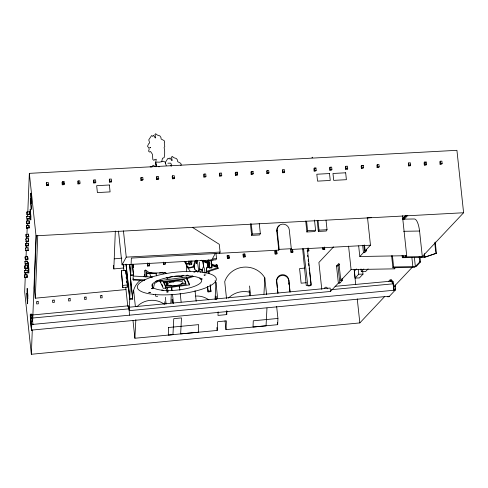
<?xml version="1.0" encoding="UTF-8"?>
<svg xmlns="http://www.w3.org/2000/svg" width="488" height="488" viewBox="0 0 488 488"><rect width="100%" height="100%" fill="white"/><g stroke="black" fill="none" stroke-linecap="round" stroke-linejoin="round"><path stroke-width="0.73" d="M199.452 262.141L199.409 271.011L197.475 271.066M196.579 260.135L196.481 263.648L196.005 260.866M24.418 274.848L24.644 277.599L27.175 277.361L27.194 276.891L26.95 274.61L24.418 274.848L24.644 277.599M24.577 270.84L24.595 270.37L27.127 270.126L27.352 272.877L24.821 273.121L24.595 270.37M24.772 265.887L24.998 268.638L27.523 268.4L27.541 267.93L27.304 265.643L24.772 265.887L24.998 268.638M24.931 261.873L24.949 261.403L27.474 261.165L27.7 263.916L25.175 264.161L24.949 261.403M25.126 256.926L25.352 259.677L27.877 259.433L27.895 258.963L27.651 256.682L25.126 256.926L25.352 259.677M25.461 248.429L25.48 247.959L28.005 247.721L28.231 250.472L25.705 250.716L25.48 247.959M25.626 243.841L25.644 243.372L28.176 243.134L28.402 245.885L25.87 246.123L25.626 243.841L26.895 243.719M25.803 239.364L25.821 238.894L28.353 238.65L28.579 241.401L26.047 241.645L25.821 238.894M25.998 234.411L26.224 237.162L28.755 236.924L28.774 236.454L28.53 234.167L25.998 234.411L26.224 237.162M26.352 225.45L26.578 228.201L29.109 227.957L29.127 227.487L28.884 225.206L26.352 225.45L26.578 228.201M26.535 221.009L26.761 223.76L29.286 223.522L29.304 223.053L29.06 220.771L26.535 221.009L26.761 223.76M26.694 216.977L26.712 216.507L29.237 216.269L29.463 219.02L26.938 219.258L26.712 216.507M26.889 212.03L27.114 214.781L29.64 214.537L29.658 214.067L29.414 211.786L26.889 212.03L27.114 214.781M24.821 273.121L24.839 272.652L27.371 272.408L27.352 272.877M25.175 264.161L25.193 263.691L27.718 263.447L27.7 263.916M25.705 250.716L25.724 250.246L28.249 250.002L28.231 250.472M25.87 246.123L25.644 243.372M26.047 241.645L26.065 241.176L28.597 240.932M26.938 219.258L26.956 218.789L29.481 218.551L29.463 219.02M25.242 277.41L24.668 291.836L31.342 354.27L359.833 322.916L384.617 296.6M25.327 275.128L25.419 272.853M25.51 270.572L25.596 268.296M25.687 266.015L25.779 263.74M25.87 261.458L25.955 259.183M26.047 256.901L26.285 250.826M26.407 247.788L26.498 245.507M26.553 243.988L26.675 240.95M26.767 238.675L26.828 237.156M26.944 234.118L27.212 227.28M27.273 225.761L27.365 223.486M27.456 221.204L27.541 218.929M27.633 216.648L27.725 214.372M27.81 212.091L29.341 173.356L456.927 150.322L463.6 212.75L421.559 257.383L402.35 257.707L402.112 255.474M26.95 274.61L27.175 277.361M27.108 270.596L27.127 270.126M27.304 265.643L27.523 268.4M27.474 261.165L27.456 261.635L25.559 261.812M27.651 256.682L27.877 259.433M27.987 248.191L28.005 247.721M28.176 243.134L28.402 245.885M28.335 239.12L28.353 238.65M28.511 234.636L28.53 234.167M28.884 225.206L29.109 227.957M29.06 220.771L29.286 223.522M29.219 216.739L29.237 216.269M29.414 211.786L29.64 214.537M32.72 329.998L31.525 330.431L31.769 324.191L32.958 324.075L32.025 315.907A12.871 0.506 84.5 0 0 31.47 314.425M31.342 354.27L32.281 330.394M32.635 321.488L36.014 235.789L29.341 173.356M36.301 235.716L34.227 288.274L35.288 298.205L126.008 289.549M32.946 324.392L32.958 324.075M35.288 298.205L37.753 235.741M123.684 267.997L113.832 268.925L115.333 230.989M121.353 270.773L122.823 287.676L127.27 287.249L127.362 284.974L125.794 270.346L121.353 270.773L122.823 287.676M125.794 270.346L125.861 274.091M128.923 307.233L129.29 310.661L330.492 291.452L330.126 288.03L128.923 307.233L129.534 315.175L395.213 290.134L395.06 288.731M129.29 310.661L131.363 258.067L278.788 250.118L279.203 249.356L277.172 230.33A6.155 5.807 28.3 0 1 282.589 224.12A6.155 5.807 28.3 0 1 289.262 229.677L291.293 248.703L290.885 249.472L370.465 245.183L367.555 217.929M125.971 264.191L129.729 299.4L132.657 299.126L132.687 298.345L130.528 278.117M129.466 264.386L130.668 275.622L133.529 275.348L132.431 264.167M167.103 285.815L167.006 282.448M210.291 284.882L210.895 291.653L208.083 291.922L207.632 286.651M211.06 259.689L211.835 267.875L209.639 268.083L208.87 259.897M277.928 318.45L253.278 320.799L253.034 327.027L277.684 324.673L277.928 318.45L276.635 306.342M186.465 271.743L186.703 265.856M188.752 263.776L189.332 264.862L191.754 264.215L191.894 260.69M133.401 267.43L133.194 264.435L133.401 267.43L132.291 267.534M133.48 293.203L133.633 290.232A20.502 19.679 2.9 0 1 140.148 280.411M266.966 308.019L266.058 325.832L225.981 329.62L226.426 320.878L217.654 321.708L217.203 330.449L180.658 333.902L181.481 317.926L173.771 318.652L172.953 334.646L134.889 338.245L135.841 319.683M147.663 266.082L147.455 263.087L147.663 266.082L149.334 265.923L149.188 263.496M149.127 262.928L149.334 265.923M165.176 262.562L165.261 264.417L163.59 264.575L163.443 262.147M170.855 302.969L171.276 294.801M171.508 290.348L171.654 287.377M172.014 302.224L172.166 299.248L172.569 302.981M179.328 287.389L179.401 285.901L179.871 290.311M215.074 299.516L215.946 282.448A19.41 18.629 2.9 0 0 215.013 280.74M215.72 299.51L215.903 296.015L216.3 299.742M218.16 311.777L217.977 315.413L226.749 314.589L226.932 310.947M227.207 255.602L227.414 258.597L229.079 258.439L229.116 257.731L228.872 255.444L227.207 255.602L227.414 258.597M228.872 255.444L229.079 258.439M243.134 254.102L243.341 257.097L245.006 256.938L245.043 256.224L244.799 253.943L243.134 254.102L243.341 257.097M244.799 253.943L245.006 256.938M263.959 294.154L264.795 277.831A22.015 21.13 2.9 0 0 243.414 267.174A22.015 21.13 2.9 0 0 224.718 281.619L226.524 298.522M274.988 251.088L275.195 254.083L276.867 253.925L276.903 253.211L276.659 250.93L274.988 251.088L275.195 254.083M276.659 250.93L276.867 253.925M277.282 287.853L276.678 281.088A6.094 5.85 2.9 0 1 282.113 274.695A6.094 5.85 2.9 0 1 288.798 279.941L290.086 291.995M289.97 291.976L288.798 279.941M290.915 249.581L291.123 252.577L292.794 252.418L292.83 251.704L292.587 249.423L290.915 249.581L291.123 252.577M292.587 249.423L292.794 252.418M307.135 251.149L308.806 250.991L308.599 247.995M324.587 247.062L324.733 249.49L323.062 249.649L322.977 247.794M190.235 261.001L190.302 263.679L188.85 263.142L186.428 263.788L185.94 261.653M144.564 280.606L133.328 280.045L132.962 279.288L133.248 276.062L152.72 277.044M133.328 280.045L133.444 278.752M158.978 166.933L159.076 166.329M195.182 269.925L193.98 266.875L194.242 265.411M206.247 272.847L206.601 268.693L208.065 264.459L207.333 263.258M144.082 276.897L144.625 274.171M155.702 166.786L156.038 165.225L156.569 165.078L155.855 164.2L155.623 162.211L156.3 159.271L154.824 159.424L153.927 160.375L152.823 159.539L152.451 154.324L150.603 151.536L149.584 152.067L148.504 151.085L149.09 149.828L149.011 148.126L147.504 146.254L148.675 143.728L149.663 142.941L148.755 139.849L151.567 135.591L152.665 136.341L153.415 135.274L155.294 138L155.684 137.561L155.056 135.823L155.434 135.188L154.867 134.621L155.635 133.73L157.343 135.06L159.875 135.896L160.924 137.409L161.144 139.031L164.2 140.66L164.7 142.106L164.261 142.801L164.761 146.528L164.096 147.522C164.938 150.725 164.828 154.409 164.139 157.618L162.474 158.313L161.68 161.821M200.739 272.457L201.343 269.651L199.787 269.022L202.142 269.894L203.038 272.444M166.194 285.663L167.219 282.143M194.962 261.001L193.254 266.607L188.405 267.9L184.275 261.324M194.938 269.315L193.98 266.875L195.895 260.568M189.606 261.08L188.85 263.142L188.362 261.007M312.436 157.728L312.643 157.203L311.911 157.752M202.142 269.894L203.551 266.265L202.99 260.988M190.741 261.233L190.155 262.324L190.881 262.593L191.754 264.215M46.671 182.597L46.275 183.335L46.519 185.617L48.166 185.531L48.562 184.793L48.318 182.506L46.671 182.597L46.915 184.879L46.519 185.617M62.403 181.749L62.007 182.488L62.25 184.769L63.898 184.684L64.294 183.946L64.05 181.664L62.403 181.749L62.647 184.031L62.25 184.769M64.05 181.664L63.653 182.402L63.898 184.684M78.135 180.902L77.738 181.64L77.982 183.921L79.629 183.836L80.026 183.098L79.782 180.816L78.135 180.902L78.379 183.183L77.982 183.921M93.928 179.962L93.531 180.706L93.775 182.988L95.422 182.896L95.819 182.158L95.575 179.877L93.928 179.962L94.172 182.25L93.775 182.988M109.66 179.114L109.263 179.859L109.507 182.14L111.154 182.048L111.551 181.31L111.307 179.029L109.66 179.114L109.904 181.402L109.507 182.14M141.124 177.425L140.727 178.163L140.971 180.444L142.618 180.353L143.014 179.614L142.77 177.333L141.124 177.425L141.368 179.706L140.971 180.444M156.855 176.577L156.459 177.315L156.703 179.596L158.35 179.505L158.746 178.767L158.502 176.485L156.855 176.577L157.099 178.858L156.703 179.596M215.983 253.351L216.55 258.652L215.922 259.811L122.079 264.868L126.246 257.133L123.44 230.836M172.575 175.765L172.179 176.504L172.423 178.791L174.07 178.7L174.466 177.961L174.222 175.68L172.575 175.765L172.819 178.047L172.423 178.791M204.082 174.057L203.679 174.802L203.923 177.083L205.57 176.991L205.973 176.253L205.729 173.972L204.082 174.057L204.326 176.345L203.923 177.083M219.874 173.124L219.478 173.862L219.722 176.144L221.369 176.058L221.766 175.314L221.521 173.033L219.874 173.124L220.119 175.405L219.722 176.144M235.606 172.276L235.204 173.014L235.448 175.296L237.101 175.21L237.497 174.466L237.253 172.185L235.606 172.276L235.85 174.558L235.448 175.296M236.857 172.923L237.253 172.185M251.338 171.428L250.936 172.166L251.18 174.448L252.827 174.362L253.229 173.618L252.985 171.337L251.338 171.428L251.582 173.71L251.18 174.448M252.583 172.075L252.985 171.337M215.257 253.546L212.384 258.872L216.55 258.652M219.423 253.321L220.094 252.076L219.258 244.293L192.278 227.286M267.07 170.58L266.668 171.319L266.912 173.6L268.559 173.514L268.961 172.776L268.717 170.489L267.07 170.58L267.314 172.862L266.912 173.6M282.796 169.732L282.399 170.471L282.644 172.752L284.291 172.667L284.693 171.929L284.449 169.641L282.796 169.732L283.04 172.014L282.644 172.752M259.256 223.4L260.354 233.642L259.653 234.941L251.655 235.369L252.357 234.069L251.259 223.833M278.788 250.118L276.757 231.092L277.172 230.33M314.29 168.067L313.894 168.805L314.138 171.087L315.785 171.001L316.181 170.257L315.937 167.976L314.29 168.067L314.534 170.349L314.138 171.087M315.541 168.714L315.937 167.976M330.022 167.219L329.626 167.957L329.87 170.239L331.517 170.153L331.913 169.409L331.669 167.128L330.022 167.219L330.266 169.501L329.87 170.239M314.498 220.015L315.59 230.251L314.888 231.55L306.891 231.983L307.592 230.684L306.58 221.18M345.815 166.28L345.419 167.018L345.663 169.299L347.31 169.214L347.706 168.476L347.462 166.194L345.815 166.28L346.059 168.561L345.663 169.299M326.021 220.21L327.039 229.714L326.338 231.013L318.341 231.446L319.042 230.147L318.024 220.637M361.547 165.432L361.15 166.17L361.394 168.451L363.041 168.366L363.438 167.628L363.194 165.347L361.547 165.432L361.791 167.713L361.394 168.451M362.798 166.085L363.194 165.347M377.279 164.584L376.882 165.322L377.126 167.61L378.773 167.518L379.17 166.78L378.926 164.499L377.279 164.584L377.523 166.865L377.126 167.61M408.743 162.888L408.346 163.626L408.59 165.914L410.237 165.822L410.634 165.084L410.39 162.803L408.743 162.888L408.987 165.17L408.59 165.914M424.462 162.083L424.066 162.821L424.31 165.103L425.957 165.017L426.353 164.279L426.109 161.992L424.462 162.083L424.706 164.364L424.31 165.103M425.713 162.736L426.109 161.992M440.237 161.223L439.834 161.961L440.078 164.243L441.725 164.157L442.128 163.419L441.884 161.138L440.237 161.223L440.481 163.504L440.078 164.243M180.822 165.463L181.261 164.767L180.761 163.321L177.705 161.693L177.486 160.07L176.436 158.557L173.905 157.722L172.197 156.392L171.428 157.282L171.996 157.85L171.617 158.484L172.246 160.223L171.855 160.662L169.976 157.935L169.226 159.003L168.128 158.252L167.5 158.978L165.316 162.51L166.225 165.603M156.251 166.756L156.831 166.018L155.702 164.645L156.251 163.706L155.306 163.517L156.465 162.034L159.265 162.199L163.346 161.26L165.133 162.089L165.603 163.639M333.53 246.922L318.902 262.459L321.781 289.396M330.492 291.452L338.355 283.101L336.519 265.936L338.953 263.349L340.789 280.521L342.271 280.496L342.033 278.258M336.519 265.936L338.007 265.911L339.465 264.362M358.668 245.909L359.802 256.505L363.45 252.631L364.707 252.613L366.39 250.82L366.232 249.35M364.505 244.946L365.134 250.844L370.465 245.183M340.789 280.521L351.079 269.589L394.328 268.851L395.408 267.705M338.355 283.101L339.837 283.077L342.271 280.496M402.74 218.612L405.833 215.324M356.454 268.943L354.404 271.121L355.142 278.02L359.406 277.946L362.999 274.134L362.706 271.377M355.142 278.02L358.735 274.207L362.999 274.134M360.998 268.925L361.297 271.682L363.859 268.955M368.129 268.888L365.561 271.609L361.297 271.682M391.614 255.712L392.901 267.747L393.639 266.96L416.154 266.576L420.51 261.952L419.954 256.712M402.35 257.707L403.088 256.926L424.81 256.554L424.487 253.546M402.429 215.678L406.705 255.706L405.601 256.877L405.436 255.376M393.42 287.255L412.848 266.631L411.89 257.688M420.51 261.952L419.71 261.964L414.617 267.375L392.901 267.747M424.81 256.554L424.066 257.341L421.559 257.383M389.406 296.301L387.923 296.326L387.509 296.759L388.991 296.734L395.622 289.701L395.103 284.827M395.622 289.701L394.139 289.726L393.731 290.159C393.005 287.365 394.206 282.546 390.784 281.204L335.061 286.328M157.252 281.814L154.409 283.516L153.421 288.439L151.457 288.524L152.244 288.774M308.148 286.108L311.124 284.455L307.275 248.099M424.353 255.035L424.597 257.267L436.425 253.248L435.229 242.024M436.425 253.248L424.597 257.267M180.096 276.604L183.701 275.427M193.779 272.139L196.664 271.2M206.741 267.906L209.626 266.966M211.786 266.265L213.226 265.795M214.665 265.326L216.825 264.618L218.136 268.43L205.893 272.426M186.099 278.014L192.583 275.903M206.265 271.438L217.788 267.674L218.136 268.43M182.128 280.179L184.287 279.478M186.453 278.77L193.651 276.421M148.98 272.42L145.705 270.12L144.533 270.456L145.241 277.111M146.388 273.67L149.328 272.835L162.364 272.975L163.931 273.481M155.44 273.939L156.38 273.67L156.618 275.891M166.353 291.885L168.311 291.806L167.134 292.141M157.734 296.253L155.776 296.332L155.318 294.203M193.98 266.875L189.131 268.168L188.38 266.973M187.526 275.098L186.312 275.421L188.252 275.366M392.273 281.173L390.186 281.332L392.877 281.369L391.388 281.399M186.276 277.105L160.162 280.588L160.308 281.948L163.291 288.359L189.399 284.876L189.252 283.522L186.276 277.105L186.422 278.465L189.399 284.876M160.308 281.948L186.422 278.465M163.602 281.582L165.597 285.876L170.727 285.193M180.975 283.827L185.373 283.241M165.743 287.237L186.245 284.498L183.964 279.587L163.462 282.326L165.743 287.237L165.597 285.876M367.055 217.977L371.539 217.404M27.133 214.311L29.658 214.067M26.779 223.291L29.304 223.053M26.596 227.731L29.127 227.487M26.242 236.692L28.774 236.454M25.888 245.659L28.42 245.415M25.37 259.207L27.895 258.963M25.016 268.168L27.541 267.93M24.662 277.135L27.194 276.891M133.553 274.652L130.699 274.927L129.576 264.441M209.669 267.387L211.865 267.18M122.915 285.395L127.362 284.974M132.687 298.345L129.765 298.625L126.081 264.167M208.114 291.147L210.932 290.879M30.506 315.163L128.289 305.83M31.525 330.431L30.622 321.446A12.871 0.506 84.5 0 1 30.835 316.023L31.055 317.511L32.245 317.395M331.315 289.677L393.053 283.833M31.458 321.287L32.647 321.177M129.534 315.175L31.757 324.508L31.055 317.511M114.29 258.853L121.866 258.14M132.327 266.82L133.438 266.716M147.699 265.368L149.371 265.21M163.626 263.862L165.298 263.703M227.451 257.89L229.116 257.731M243.378 256.383L245.043 256.224M275.232 253.37L276.903 253.211M291.159 251.863L292.83 251.704M307.172 250.442L308.843 250.283M323.099 248.935L324.77 248.776M211.505 260.141L213.171 259.982M304.726 268.089L299.571 268.577L301.133 283.199L306.287 282.711M387.923 296.326L31.537 330.114L30.86 323.782A11.742 0.458 84.5 0 1 31.079 318.182L128.856 308.843A11.742 0.458 84.5 0 0 128.173 307.001M346.059 168.561L347.706 168.476M361.791 167.713L363.438 167.628M377.523 166.865L379.17 166.78M408.987 165.17L410.634 165.084M94.172 182.25L95.819 182.158M109.904 181.402L111.551 181.31M141.368 179.706L143.014 179.614M157.099 178.858L158.746 178.767M220.119 175.405L221.766 175.314M235.85 174.558L237.497 174.466M251.582 173.71L253.229 173.618M267.314 172.862L268.961 172.776M283.04 172.014L284.693 171.929M314.534 170.349L316.181 170.257M330.266 169.501L331.913 169.409M424.706 164.364L426.353 164.279M440.481 163.504L442.128 163.419M46.915 184.879L48.562 184.793M62.647 184.031L64.294 183.946M78.379 183.183L80.026 183.098M172.819 178.047L174.466 177.961M204.326 176.345L205.973 176.253M36.014 235.789L463.6 212.75M307.592 230.684L315.59 230.251M319.042 230.147L327.039 229.714M252.357 234.069L260.354 233.642M126.246 257.133L220.094 252.076M279.203 249.356L291.293 248.703M167.854 163.199L170.574 163.144L171.477 164.304L170.831 165.347L171.239 166.359M405.241 215.666L407.864 215.623M404.412 216.544L407.041 216.501M403.588 217.422L406.211 217.374M402.765 218.295L405.388 218.252M402.594 219.161L404.558 219.13M402.643 219.173L414.031 218.978A18.361 5.429 89 0 1 419.57 231.031L422.303 256.596M403.625 231.3L419.57 231.031M365.134 250.844L366.39 250.82M359.802 256.505L406.705 255.706M391.98 281.911L393.462 281.887M393.828 286.822L395.31 286.798M150.151 166.908L151.951 166.908L153.061 165.249L155.306 166.56M166.201 277.721L169.946 277.91M132.962 279.288L144.942 279.892M156.922 280.496L162.169 280.759M155.794 281.173L160.29 281.399M169.275 281.851L173.771 282.076L173.399 281.326M149.09 273.451L147.565 273.335L146.638 271.724L146.894 276.903M151.378 277.587L149.328 272.835L156.38 273.67M149.328 272.835L153.403 273.573M149.7 292.239L150.481 292.489L148.523 292.574M201.343 269.651L202.532 270.065M186.428 263.788L187.88 264.325M205.875 274.939L203.935 274.994L204.661 275.262M201.556 278.746L202.282 279.014L200.348 279.069L199.897 277.739M161.949 289.994L163.206 290.531M203.429 260.269L209.596 263.001M210.969 263.611L217.129 266.35M204.197 261.037L206.247 261.952M211.048 264.081L212.414 264.691M201.416 260.202L209.633 263.856M211.688 264.764L217.172 267.198M200.806 260.366L209.712 264.325M211.768 265.234L215.879 267.064M309.862 286.029L307.714 284.882L303.548 248.843M164.438 304.353L161.979 302.731A20.502 19.679 2.9 0 0 136.921 306.738M195.767 270.395L197.433 271.859M196.036 270.401L197.402 272.023M190.149 271.145L186.416 266.1L186.129 263.386M185.001 261.592L185.751 262.788M205.881 260.848L206.607 262.05M165.456 287.694L167.183 290.909M184.964 280.685L185.818 282.528M161.949 284.437L162.846 286.364M216.825 264.618L217.788 267.674M206.168 270.145L206.528 271.365L206.467 268.089M188.954 263.441L189.332 264.862M165.706 281.869L166.823 286.127M167.195 287.548L167.939 290.384M202.752 261.049L203.551 266.265L204.57 269.248L205.003 273.317M197.292 260.36L198.683 270.742M307.647 255.297L307.824 256.804M308.178 259.817L308.355 261.324M308.623 263.587L308.892 265.85M309.154 268.107L309.423 270.37M309.599 271.877L311.198 285.45L306.269 285.535L302.639 248.727M434.735 242.658L435.851 253.138M425.774 163.303L425.957 165.017M419.155 256.725L419.71 261.964M414.404 257.646L415.361 266.588M402.929 255.419L403.088 256.926M394.17 267.332L394.328 268.851M392.444 255.779L393.639 266.96M394.139 289.726C393.407 286.578 394.554 281.234 390.772 279.716A14.5 4.288 89 0 0 388.832 281.204M363.92 245.232L364.707 252.613M362.663 245.257L363.45 252.631M358.216 269.382L358.735 274.207M347.188 168.073L347.31 169.214M354.123 269.51L355.728 284.553M357.259 298.845L359.833 322.916M348.572 246.123L351.079 269.589M338.007 265.911L339.837 283.077M324.49 247.202L324.733 249.49M322.879 247.934L323.062 249.649M317.17 220.478L318.341 231.446M305.72 221.015L306.891 231.983M308.684 249.85L308.806 250.991M288.841 283.028L289.006 284.547M289.329 287.572L289.488 289.091M276.678 281.088L277.965 293.142M277.446 289.36L277.849 293.123M277.446 322.403L277.684 324.673M264.795 277.831L266.607 294.734M250.405 223.669L251.655 235.369M249.557 285.992L250.606 295.832M236.918 173.496L237.101 175.21M249.118 290.409L249.673 295.6M226.347 310.856L226.749 314.589M225.035 320.805L225.981 329.62M215.946 282.448L217.672 298.613M211.036 260.385L211.835 267.875M216.892 327.509L217.203 330.449M208.76 259.842L209.639 268.083M207.644 260.165L208.449 267.656M208.846 271.401L209.09 273.646M207.614 260.94L208.333 267.68M208.736 271.426L208.974 273.676M210.175 284.913L210.895 291.653M207.522 286.682L208.083 291.922M195.029 290.653L196.158 301.224M173.948 177.559L174.07 178.7M180.188 293.251L181.127 302.066M171.776 287.365L172.087 290.305M172.557 294.715L173.502 303.53M166.365 282.125L166.658 284.839M163.346 262.294L163.59 264.575M165.365 297.296L166.091 304.091M164.737 301.761L164.974 304.012M152.201 284.12L152.561 287.511M145.705 270.12L146.418 276.775M132.486 265.612L133.529 275.348M133.633 290.232L135.359 306.397M130.577 279.648L132.657 299.126M133.004 320.61L134.889 338.245M126.178 277.013L126.331 278.477M126.642 281.399L126.801 282.863M127.112 285.785L127.27 287.249M123.61 264.795L123.775 266.979L123.531 264.697M123.299 264.52L123.946 270.572M125.727 287.219L127.746 306.129M118.468 231.062L122.079 264.868M111.032 180.908L111.154 182.048M113.454 265.38L113.832 268.925M48.044 184.391L48.166 185.531M28.572 235.21L28.755 236.924M324.282 288.481A12.572 3.715 89 0 1 327.79 288.804M194.346 271.907A19.41 18.629 2.9 0 1 195.67 271.694M195.743 296.057A19.41 18.629 2.9 0 1 208.913 299.943M228.488 298.034A22.015 21.13 2.9 0 1 249.88 292.239M276.641 281.82A6.094 5.85 2.9 0 1 282.076 275.427A6.094 5.85 2.9 0 1 288.762 280.679M276.757 231.092A6.155 5.807 28.3 0 1 279.234 225.834M390.315 281.179A14.5 4.288 89 0 1 391.583 279.837M166.981 279.093A7.765 2.153 -6.1 0 1 170.379 277.001M170.946 276.842A7.765 2.153 -6.1 0 1 172.825 276.452M174.826 276.19A7.765 2.153 -6.1 0 1 182.201 277.099M159.436 272.999A10.297 8.387 -72.2 0 1 166.67 273.652M164.529 272.664A10.297 8.387 -72.2 0 1 166.542 273.335M30.201 209.486L30.061 213.103L30.799 220.003L30.939 216.385L30.201 209.486M30.842 193.205L30.701 196.823L31.439 203.722L31.58 200.104L30.842 193.205M26.986 293.3L26.846 296.911L27.584 303.81L27.725 300.193L26.986 293.3M27.175 288.481L27.029 292.099L27.767 298.998L27.914 295.38L27.175 288.481M28.188 262.617L28.048 266.234L28.786 273.127L28.926 269.516L28.188 262.617M30.622 198.884L30.482 202.502L31.22 209.401L31.36 205.784L30.622 198.884M168.592 327.497L168.293 335.085L198.36 332.218L198.659 324.63L168.592 327.497M150.658 147.51L150.615 147.815L149.779 147.431L150.658 147.51M38.125 301.529L36.454 301.688L36.698 303.969L38.369 303.81L38.125 301.529M54.137 300.089L52.466 300.248L52.71 302.529L54.382 302.371L54.137 300.089M70.065 298.565L68.399 298.723L68.637 301.011L70.309 300.852L70.065 298.565M86.034 297.052L84.369 297.21L84.613 299.492L86.278 299.333L86.034 297.052M101.949 295.49L100.278 295.655L100.522 297.936L102.193 297.778L101.949 295.49M109.355 184.995L96.661 185.678L97.399 192.577L110.093 191.894L109.355 184.995M329.51 173.551L316.816 174.234L317.554 181.133L330.248 180.45L329.51 173.551M345.663 172.789L332.969 173.472L333.7 180.371L346.395 179.688L345.663 172.789M161.973 290.201A24.992 6.93 -6.1 0 0 201.507 281.515A24.992 6.93 -6.1 0 0 166.945 277.727A24.992 6.93 -6.1 0 0 161.973 290.201M171.276 285.632A7.765 2.153 -6.1 0 0 182.969 282.656A7.765 2.153 -6.1 0 0 171.483 281.863A7.765 2.153 -6.1 0 0 171.276 285.632M153.244 294.356A39.699 11.011 -6.1 0 0 216.038 280.557A39.699 11.011 -6.1 0 0 161.138 274.537A39.699 11.011 -6.1 0 0 153.244 294.356"/></g></svg>
